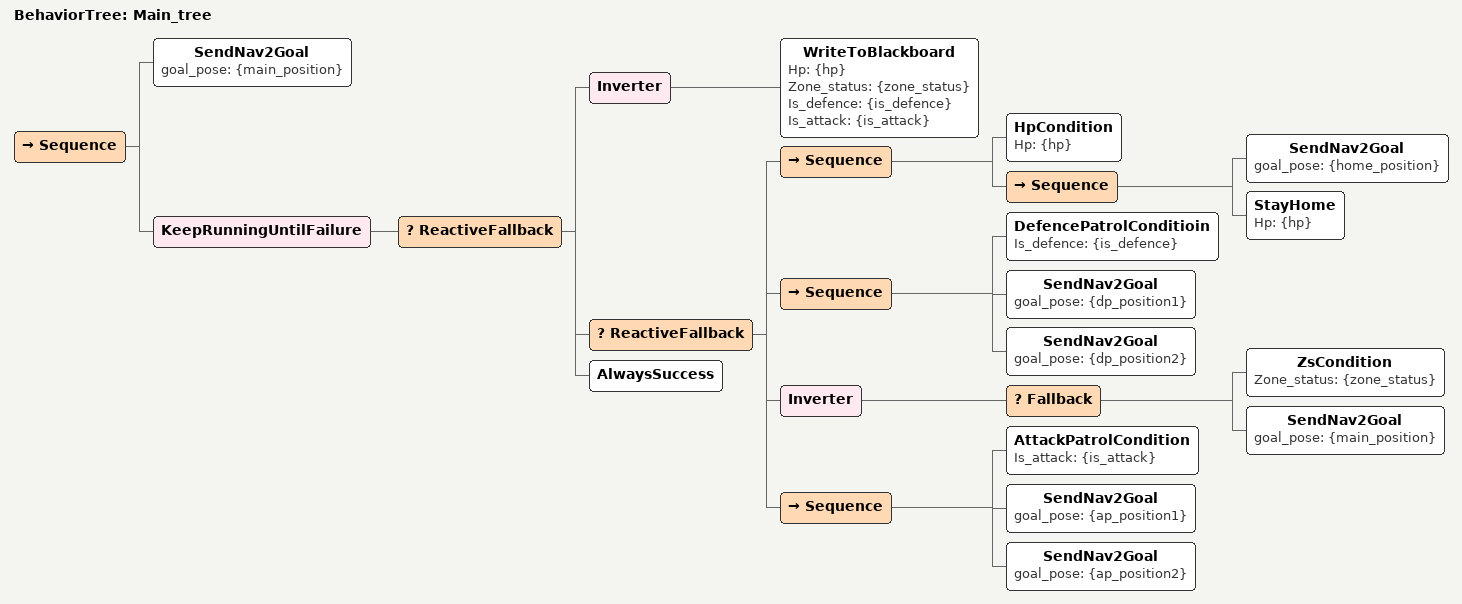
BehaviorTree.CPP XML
<?xml version="1.0" encoding="UTF-8"?>
<root BTCPP_format="4"
      main_tree_to_execute="Main_tree">
  <BehaviorTree ID="Main_tree">
    <Sequence>
      <SendNav2Goal goal_pose="{main_position}"/>
      <KeepRunningUntilFailure>
        <ReactiveFallback>
          <Inverter>
            <WriteToBlackboard Hp="{hp}"
                               Zone_status="{zone_status}"
                               Is_defence="{is_defence}"
                               Is_attack="{is_attack}"/>
          </Inverter>
          <ReactiveFallback>
            <Sequence>
              <HpCondition Hp="{hp}"/>
              <Sequence>
                <SendNav2Goal goal_pose="{home_position}"/>
                <StayHome Hp="{hp}"/>
              </Sequence>
            </Sequence>
            <Sequence>
              <DefencePatrolConditioin Is_defence="{is_defence}"/>
              <SendNav2Goal goal_pose="{dp_position1}"/>
              <SendNav2Goal goal_pose="{dp_position2}"/>
            </Sequence>
            <Inverter>
              <Fallback>
                <ZsCondition Zone_status="{zone_status}"/>
                <SendNav2Goal goal_pose="{main_position}"/>
              </Fallback>
            </Inverter>
            <Sequence>
              <AttackPatrolCondition Is_attack="{is_attack}"/>
              <SendNav2Goal goal_pose="{ap_position1}"/>
              <SendNav2Goal goal_pose="{ap_position2}"/>
            </Sequence>
          </ReactiveFallback>
          <AlwaysSuccess/>
        </ReactiveFallback>
      </KeepRunningUntilFailure>
    </Sequence>
  </BehaviorTree>

</root>
